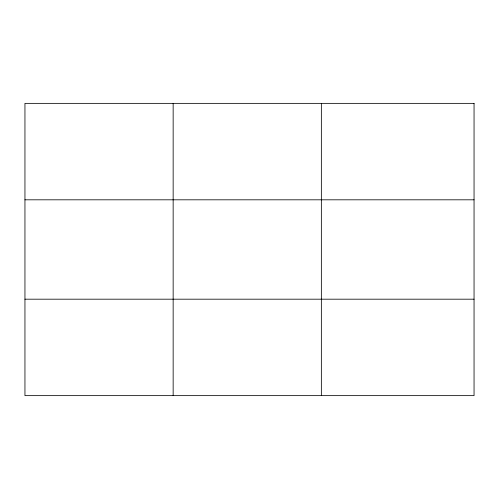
<?xml version="1.0" encoding="UTF-8"?>
<svg xmlns="http://www.w3.org/2000/svg" width="499" height="499" viewBox="0 0 499 499"><rect width="100%" height="100%" fill="white"/><g stroke="black" fill="none" stroke-linecap="round" stroke-linejoin="round"><path stroke-width="0.75" d="M173.153 395.638L173.153 103.362M321.356 395.638L321.356 103.362M24.95 199.812L474.05 199.812M24.95 299.188L474.05 299.188M474.05 103.362L474.05 395.638L24.95 395.638L24.95 103.362L474.05 103.362"/></g></svg>
